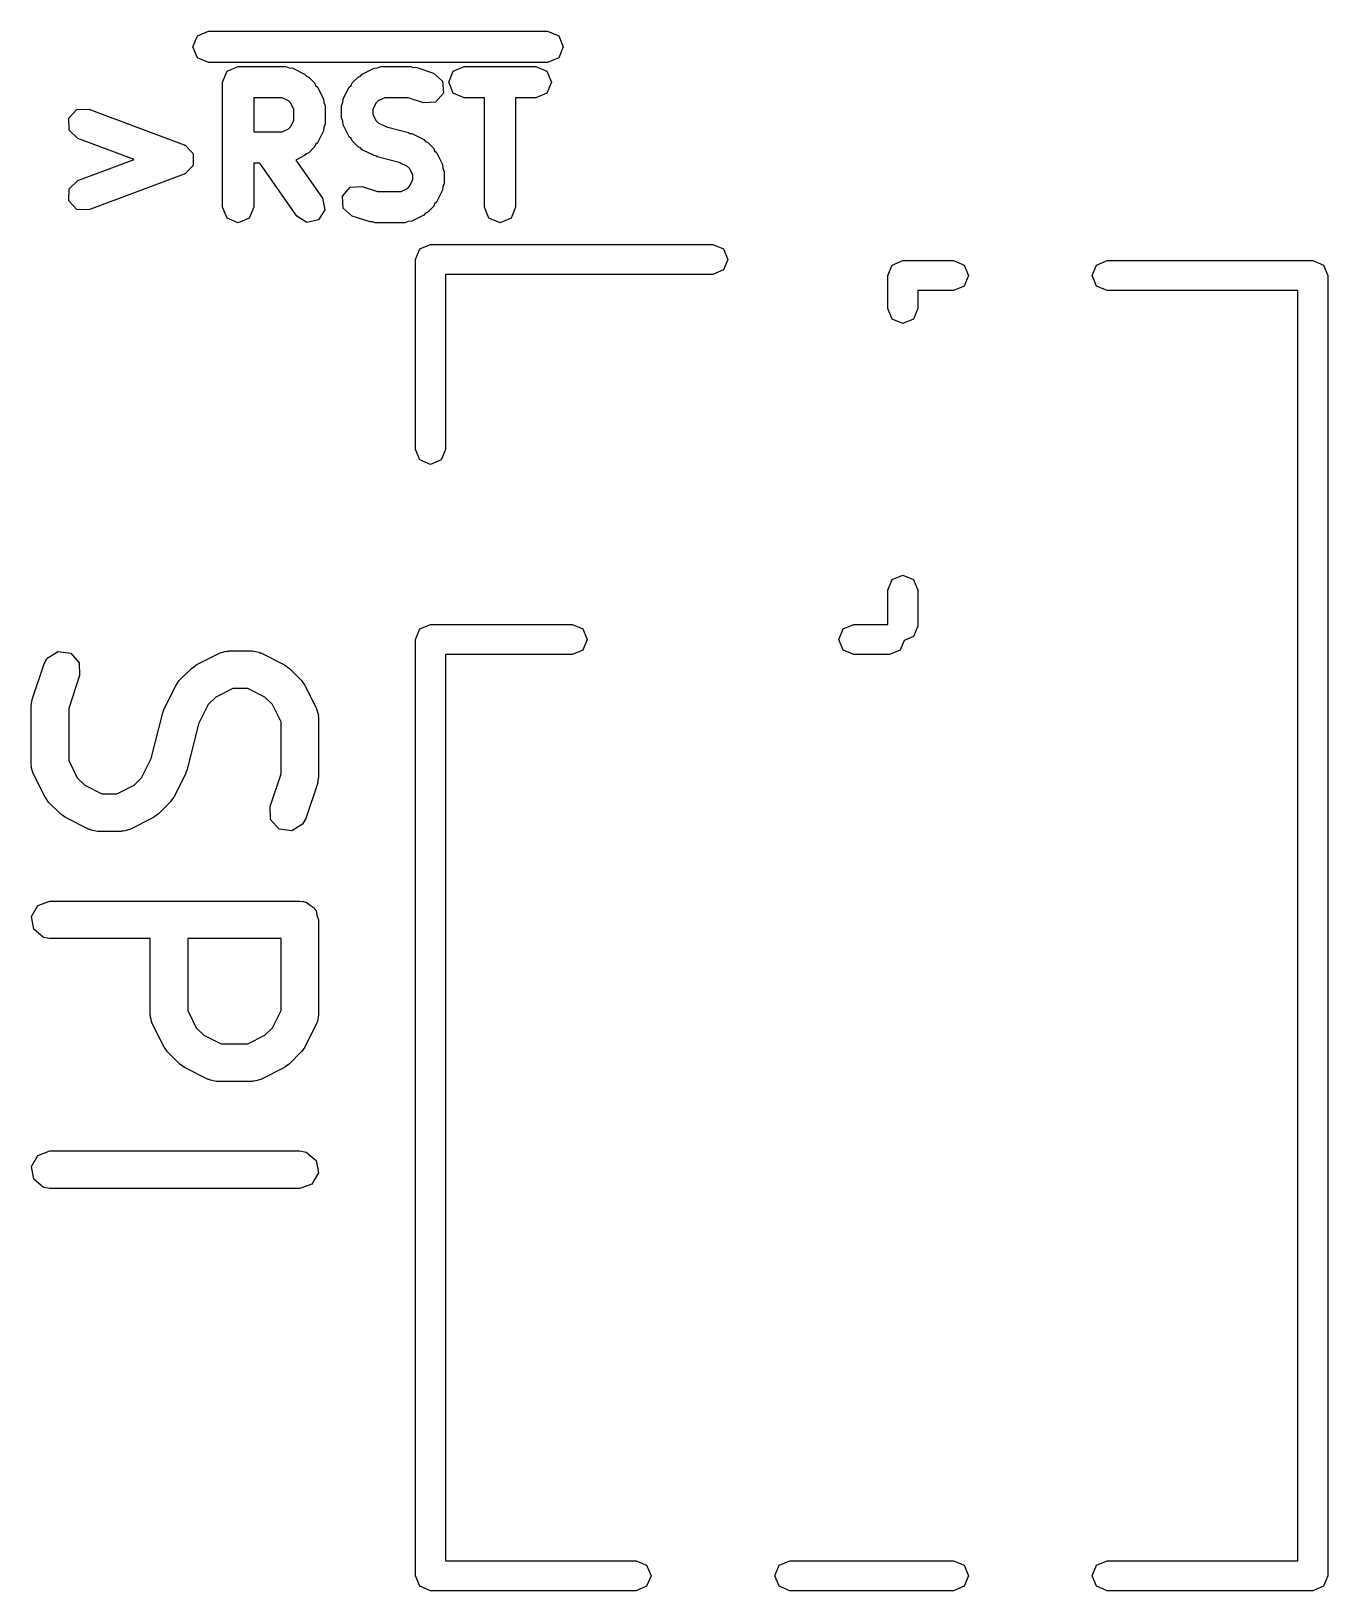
# Model space of a CAD drawing. Extents: x 83.3 to 116.7, y -116.7 to -83.4.
# Drawn here: x 83.27 to 88.46, y -102.66 to -96.42 of the extents above; entities that cross this region are included whole.
import ezdxf

# ---------------------------------------------------------------- set-up
doc = ezdxf.new("R2010")
doc.units = 0
doc.layers.add('BLACK', color=7, linetype='CONTINUOUS')

msp = doc.modelspace()

# ---------------------------------------------------------------- linework, layer by layer
at = {"layer": 'BLACK', "linetype": 'CONTINUOUS'}
for p, q in [((83.9374, -96.4408), (83.9815, -96.4225)), ((83.9815, -96.4225), (85.3387, -96.4225)), ((85.3387, -96.4225), (85.3829, -96.4408)), ((83.919, -96.485), (83.9374, -96.4408)), ((83.9374, -96.5292), (83.919, -96.485)), ((85.3829, -96.4408), (85.4012, -96.485)), ((85.4012, -96.485), (85.3829, -96.5292)), ((83.9815, -96.5475), (83.9374, -96.5292)), ((85.3387, -96.5475), (83.9815, -96.5475)), ((85.3829, -96.5292), (85.3387, -96.5475)), ((84.0381, -96.6262), (84.0564, -96.582)), ((84.0564, -96.582), (84.1006, -96.5637)), ((84.1006, -96.5637), (84.2911, -96.5637)), ((84.2911, -96.5637), (84.3045, -96.5693)), ((84.3045, -96.5693), (84.319, -96.5703)), ((84.319, -96.5703), (84.3666, -96.5941)), ((84.3666, -96.5941), (84.3734, -96.6019)), ((84.3734, -96.6019), (84.3829, -96.6058)), ((84.3829, -96.6058), (84.4067, -96.6296)), ((84.5564, -96.6296), (84.5802, -96.6058)), ((84.5802, -96.6058), (84.5897, -96.6019)), ((84.5897, -96.6019), (84.5965, -96.5941)), ((84.5965, -96.5941), (84.6441, -96.5703)), ((84.6441, -96.5703), (84.6586, -96.5693)), ((84.6586, -96.5693), (84.672, -96.5637)), ((84.672, -96.5637), (84.7911, -96.5637)), ((84.7911, -96.5637), (84.8006, -96.5676)), ((84.8006, -96.5676), (84.8108, -96.5669)), ((84.8108, -96.5669), (84.8823, -96.5907)), ((84.8823, -96.5907), (84.9184, -96.6221)), ((84.9429, -96.6262), (84.9612, -96.582)), ((84.9612, -96.582), (85.0054, -96.5637)), ((85.0054, -96.5637), (85.2911, -96.5637)), ((85.2911, -96.5637), (85.3353, -96.582)), ((85.3353, -96.582), (85.3536, -96.6262)), ((84.0381, -97.1262), (84.0381, -96.6262)), ((84.4067, -96.6296), (84.4106, -96.6391)), ((84.4106, -96.6391), (84.4184, -96.6459)), ((84.4184, -96.6459), (84.4422, -96.6935)), ((84.5209, -96.6935), (84.5447, -96.6459)), ((84.5447, -96.6459), (84.5525, -96.6391)), ((84.5525, -96.6391), (84.5564, -96.6296)), ((84.9218, -96.6698), (84.8905, -96.7059)), ((84.9184, -96.6221), (84.9218, -96.6698)), ((84.9612, -96.6704), (84.9429, -96.6262)), ((85.0054, -96.6887), (84.9612, -96.6704)), ((85.3353, -96.6704), (85.2911, -96.6887)), ((85.3536, -96.6262), (85.3353, -96.6704)), ((83.423, -96.7709), (83.4557, -96.736)), ((83.4557, -96.736), (83.5035, -96.7343)), ((83.5035, -96.7343), (83.8844, -96.8772)), ((84.1631, -96.6887), (84.1631, -96.8256)), ((84.2763, -96.6887), (84.1631, -96.6887)), ((84.3017, -96.7014), (84.2763, -96.6887)), ((84.3111, -96.7108), (84.3017, -96.7014)), ((84.3238, -96.7362), (84.3111, -96.7108)), ((84.3238, -96.7781), (84.3238, -96.7362)), ((84.4422, -96.6935), (84.4432, -96.708)), ((84.4432, -96.708), (84.4488, -96.7214)), ((84.4488, -96.7214), (84.4488, -96.7929)), ((84.5143, -96.7214), (84.5199, -96.708)), ((84.5143, -96.769), (84.5143, -96.7214)), ((84.5199, -96.708), (84.5209, -96.6935)), ((84.652, -96.7108), (84.6393, -96.7362)), ((84.6393, -96.7362), (84.6393, -96.7543)), ((84.6614, -96.7014), (84.652, -96.7108)), ((84.6868, -96.6887), (84.6614, -96.7014)), ((84.7809, -96.6887), (84.6868, -96.6887)), ((84.8427, -96.7093), (84.7809, -96.6887)), ((84.8905, -96.7059), (84.8427, -96.7093)), ((85.0857, -96.6887), (85.0054, -96.6887)), ((85.0857, -97.1262), (85.0857, -96.6887)), ((85.2911, -96.6887), (85.2107, -96.6887)), ((85.2107, -96.6887), (85.2107, -97.1262)), ((83.4246, -96.8187), (83.423, -96.7709)), ((84.3017, -96.8129), (84.3111, -96.8035)), ((84.3111, -96.8035), (84.3238, -96.7781)), ((84.4488, -96.7929), (84.4432, -96.8063)), ((84.5199, -96.7825), (84.5143, -96.769)), ((84.5209, -96.797), (84.5199, -96.7825)), ((84.5447, -96.8446), (84.5209, -96.797)), ((84.6393, -96.7543), (84.652, -96.7796)), ((84.652, -96.7796), (84.6614, -96.7891)), ((84.6614, -96.7891), (84.6938, -96.8053)), ((84.6938, -96.8053), (84.7824, -96.8275)), ((83.4596, -96.8514), (83.4246, -96.8187)), ((83.6845, -96.9357), (83.4596, -96.8514)), ((84.1631, -96.8256), (84.2763, -96.8256)), ((84.2763, -96.8256), (84.3017, -96.8129)), ((84.4422, -96.8208), (84.4184, -96.8684)), ((84.4432, -96.8063), (84.4422, -96.8208)), ((84.5525, -96.8514), (84.5447, -96.8446)), ((84.5564, -96.8609), (84.5525, -96.8514)), ((84.5802, -96.8847), (84.5564, -96.8609)), ((84.7824, -96.8275), (84.7881, -96.8317)), ((84.7881, -96.8317), (84.7952, -96.8322)), ((84.7952, -96.8322), (84.8428, -96.856)), ((84.8428, -96.856), (84.8496, -96.8638)), ((84.8496, -96.8638), (84.8591, -96.8677)), ((84.8591, -96.8677), (84.8829, -96.8915)), ((83.8844, -96.8772), (83.8861, -96.8787)), ((83.8861, -96.8787), (83.8884, -96.8788)), ((83.8884, -96.8788), (83.9034, -96.8949)), ((83.9034, -96.8949), (83.9194, -96.9099)), ((83.9194, -96.9099), (83.9195, -96.9121)), ((83.9195, -96.9121), (83.921, -96.9138)), ((83.921, -96.9138), (83.9203, -96.9357)), ((84.3666, -96.9202), (84.3309, -96.9381)), ((84.3734, -96.9124), (84.3666, -96.9202)), ((84.3829, -96.9085), (84.3734, -96.9124)), ((84.4067, -96.8847), (84.3829, -96.9085)), ((84.4106, -96.8752), (84.4067, -96.8847)), ((84.4184, -96.8684), (84.4106, -96.8752)), ((84.5897, -96.8886), (84.5802, -96.8847)), ((84.5965, -96.8964), (84.5897, -96.8886)), ((84.6441, -96.9202), (84.5965, -96.8964)), ((84.6512, -96.9207), (84.6441, -96.9202)), ((84.6569, -96.9249), (84.6512, -96.9207)), ((84.7454, -96.9471), (84.6569, -96.9249)), ((84.8829, -96.8915), (84.8868, -96.901)), ((84.8868, -96.901), (84.8946, -96.9078)), ((84.8946, -96.9078), (84.9184, -96.9554)), ((83.4596, -97.02), (83.6845, -96.9357)), ((83.8861, -96.9927), (83.8844, -96.9942)), ((83.8884, -96.9926), (83.8861, -96.9927)), ((83.9034, -96.9766), (83.8884, -96.9926)), ((83.9194, -96.9616), (83.9034, -96.9766)), ((83.9195, -96.9593), (83.9194, -96.9616)), ((83.921, -96.9577), (83.9195, -96.9593)), ((83.9203, -96.9357), (83.921, -96.9577)), ((84.1871, -96.9506), (84.1631, -96.9506)), ((84.1631, -96.9506), (84.1631, -97.1262)), ((84.3351, -97.162), (84.1871, -96.9506)), ((84.3309, -96.9381), (84.4375, -97.0903)), ((84.7779, -96.9633), (84.7454, -96.9471)), ((84.7873, -96.9727), (84.7779, -96.9633)), ((84.8, -96.9981), (84.7873, -96.9727)), ((84.9184, -96.9554), (84.9194, -96.9699)), ((84.9194, -96.9699), (84.925, -96.9833)), ((84.925, -96.9833), (84.925, -97.031)), ((83.423, -97.1005), (83.4246, -97.0527)), ((83.4246, -97.0527), (83.4596, -97.02)), ((83.8844, -96.9942), (83.5035, -97.1371)), ((84.5175, -97.0826), (84.5488, -97.0465)), ((84.5488, -97.0465), (84.5965, -97.0431)), ((84.5965, -97.0431), (84.6584, -97.0637)), ((84.7525, -97.0637), (84.7779, -97.051)), ((84.7779, -97.051), (84.7873, -97.0415)), ((84.7873, -97.0415), (84.8, -97.0162)), ((84.8, -97.0162), (84.8, -96.9981)), ((84.9194, -97.0444), (84.9184, -97.0589)), ((84.925, -97.031), (84.9194, -97.0444)), ((83.4557, -97.1355), (83.423, -97.1005)), ((84.4375, -97.0903), (84.4479, -97.1371)), ((84.5209, -97.1303), (84.5175, -97.0826)), ((84.6584, -97.0637), (84.7525, -97.0637)), ((84.8868, -97.1133), (84.8829, -97.1228)), ((84.8946, -97.1065), (84.8868, -97.1133)), ((84.9184, -97.0589), (84.8946, -97.1065)), ((83.5035, -97.1371), (83.4557, -97.1355)), ((84.0564, -97.1704), (84.0381, -97.1262)), ((84.1006, -97.1887), (84.0564, -97.1704)), ((84.1448, -97.1704), (84.1006, -97.1887)), ((84.1631, -97.1262), (84.1448, -97.1704)), ((84.3754, -97.1877), (84.3351, -97.162)), ((84.4222, -97.1774), (84.3754, -97.1877)), ((84.4479, -97.1371), (84.4222, -97.1774)), ((84.557, -97.1617), (84.5209, -97.1303)), ((84.6285, -97.1855), (84.557, -97.1617)), ((84.8428, -97.1583), (84.7952, -97.1821)), ((84.8496, -97.1505), (84.8428, -97.1583)), ((84.8591, -97.1466), (84.8496, -97.1505)), ((84.8829, -97.1228), (84.8591, -97.1466)), ((85.104, -97.1704), (85.0857, -97.1262)), ((85.1482, -97.1887), (85.104, -97.1704)), ((85.1924, -97.1704), (85.1482, -97.1887)), ((85.2107, -97.1262), (85.1924, -97.1704)), ((84.6387, -97.1848), (84.6285, -97.1855)), ((84.6482, -97.1887), (84.6387, -97.1848)), ((84.7673, -97.1887), (84.6482, -97.1887)), ((84.7807, -97.1831), (84.7673, -97.1887)), ((84.7952, -97.1821), (84.7807, -97.1831)), ((84.81, -97.335), (84.8276, -97.2926)), ((84.8276, -97.2926), (84.87, -97.275)), ((84.87, -97.275), (86, -97.275)), ((86, -97.275), (86.0424, -97.2926)), ((86.0424, -97.2926), (86.06, -97.335)), ((84.81, -98.095), (84.81, -97.335)), ((86.06, -97.335), (86.0424, -97.3774)), ((86.7, -97.4), (86.7176, -97.3576)), ((86.7176, -97.3576), (86.76, -97.34)), ((86.76, -97.34), (86.9625, -97.34)), ((86.9625, -97.34), (87.0049, -97.3576)), ((87.0049, -97.3576), (87.0225, -97.4)), ((87.5175, -97.4), (87.5351, -97.3576)), ((87.5351, -97.3576), (87.5775, -97.34)), ((87.5775, -97.34), (88.4, -97.34)), ((88.4, -97.34), (88.4424, -97.3576)), ((88.4424, -97.3576), (88.46, -97.4)), ((86, -97.395), (84.93, -97.395)), ((84.93, -97.395), (84.93, -98.095)), ((86.0424, -97.3774), (86, -97.395)), ((86.7, -97.5315), (86.7, -97.4)), ((87.0225, -97.4), (87.0049, -97.4424)), ((87.5351, -97.4424), (87.5175, -97.4)), ((88.46, -97.4), (88.46, -102.6)), ((86.9625, -97.46), (86.82, -97.46)), ((86.82, -97.46), (86.82, -97.5315)), ((87.0049, -97.4424), (86.9625, -97.46)), ((87.5775, -97.46), (87.5351, -97.4424)), ((88.34, -97.46), (87.5775, -97.46)), ((88.34, -102.54), (88.34, -97.46)), ((86.7176, -97.574), (86.7, -97.5315)), ((86.82, -97.5315), (86.8024, -97.574)), ((86.76, -97.5915), (86.7176, -97.574)), ((86.8024, -97.574), (86.76, -97.5915)), ((84.8276, -98.1374), (84.81, -98.095)), ((84.93, -98.095), (84.9124, -98.1374)), ((84.87, -98.155), (84.8276, -98.1374)), ((84.9124, -98.1374), (84.87, -98.155)), ((86.7176, -98.616), (86.76, -98.5985)), ((86.76, -98.5985), (86.8024, -98.616)), ((86.7, -98.6585), (86.7176, -98.616)), ((86.7, -98.795), (86.7, -98.6585)), ((86.8024, -98.616), (86.82, -98.6585)), ((86.82, -98.6585), (86.82, -98.8015)), ((84.8276, -98.8126), (84.87, -98.795)), ((84.87, -98.795), (85.4365, -98.795)), ((85.4365, -98.795), (85.479, -98.8126)), ((86.521, -98.8126), (86.5635, -98.795)), ((86.5635, -98.795), (86.7, -98.795)), ((86.82, -98.8015), (86.8024, -98.844)), ((84.81, -98.855), (84.8276, -98.8126)), ((84.81, -102.6), (84.81, -98.855)), ((85.479, -98.8126), (85.4965, -98.855)), ((85.4965, -98.855), (85.479, -98.8974)), ((86.5035, -98.855), (86.521, -98.8126)), ((86.521, -98.8974), (86.5035, -98.855)), ((86.7646, -98.8596), (86.749, -98.8974)), ((86.8024, -98.844), (86.7646, -98.8596)), ((83.3365, -98.9296), (83.3802, -98.9027)), ((83.3802, -98.9027), (83.4309, -98.9102)), ((83.4309, -98.9102), (83.465, -98.9486)), ((83.9331, -98.9567), (84.0284, -98.9091)), ((84.0284, -98.9091), (84.0533, -98.9017)), ((84.0533, -98.9017), (84.0577, -98.9027)), ((84.0577, -98.9027), (84.0619, -98.9012)), ((84.0619, -98.9012), (84.1571, -98.9012)), ((84.1571, -98.9012), (84.1828, -98.9057)), ((84.1828, -98.9057), (84.1862, -98.9086)), ((84.1862, -98.9086), (84.1907, -98.9091)), ((84.1907, -98.9091), (84.2859, -98.9567)), ((85.4365, -98.915), (84.93, -98.915)), ((84.93, -98.915), (84.93, -102.54)), ((85.479, -98.8974), (85.4365, -98.915)), ((86.5635, -98.915), (86.521, -98.8974)), ((86.7065, -98.915), (86.5635, -98.915)), ((86.749, -98.8974), (86.7065, -98.915)), ((83.2765, -99.0953), (83.3241, -98.9525)), ((83.3241, -98.9525), (83.3365, -98.9296)), ((83.465, -98.9486), (83.4664, -98.9999)), ((83.866, -99.0184), (83.9136, -98.9708)), ((83.9136, -98.9708), (83.932, -98.9579)), ((83.932, -98.9579), (83.9331, -98.9567)), ((84.2859, -98.9567), (84.3039, -98.9701)), ((84.3039, -98.9701), (84.3054, -98.9708)), ((84.3054, -98.9708), (84.353, -99.0184)), ((83.4664, -98.9999), (83.4226, -99.1312)), ((83.8043, -99.1331), (83.852, -99.0379)), ((83.852, -99.0379), (83.8653, -99.0199)), ((83.8653, -99.0199), (83.866, -99.0184)), ((84.0796, -99.0512), (84.0111, -99.0854)), ((84.1394, -99.0512), (84.0796, -99.0512)), ((84.208, -99.0854), (84.1394, -99.0512)), ((84.353, -99.0184), (84.3659, -99.0368)), ((84.3659, -99.0368), (84.3671, -99.0379)), ((84.3671, -99.0379), (84.4147, -99.1331)), ((83.2726, -99.119), (83.2765, -99.097)), ((83.2765, -99.097), (83.2765, -99.0953)), ((84.0111, -99.0854), (83.9807, -99.1159)), ((84.2384, -99.1159), (84.208, -99.0854)), ((83.2726, -99.3571), (83.2726, -99.119)), ((83.4226, -99.1312), (83.4226, -99.3394)), ((83.753, -99.331), (83.7987, -99.1485)), ((83.7987, -99.1485), (83.8039, -99.1367)), ((83.8039, -99.1367), (83.8043, -99.1331)), ((83.9807, -99.1159), (83.9422, -99.1928)), ((84.2726, -99.1844), (84.2384, -99.1159)), ((84.4147, -99.1331), (84.4221, -99.1581)), ((84.4221, -99.1581), (84.4211, -99.1625)), ((84.4211, -99.1625), (84.4226, -99.1667)), ((84.4226, -99.1667), (84.4226, -99.4048)), ((83.9422, -99.1928), (83.8966, -99.3753)), ((84.2726, -99.3926), (84.2726, -99.1844)), ((83.2742, -99.3614), (83.2726, -99.3571)), ((83.2731, -99.3657), (83.2742, -99.3614)), ((83.4226, -99.3394), (83.4569, -99.408)), ((83.7146, -99.408), (83.753, -99.331)), ((83.2805, -99.3907), (83.2731, -99.3657)), ((83.3282, -99.4859), (83.2805, -99.3907)), ((83.4569, -99.408), (83.4873, -99.4384)), ((83.6841, -99.4384), (83.7146, -99.408)), ((83.8909, -99.3907), (83.8433, -99.4859)), ((83.8913, -99.3872), (83.8909, -99.3907)), ((83.8966, -99.3753), (83.8913, -99.3872)), ((84.2288, -99.5239), (84.2726, -99.3926)), ((84.4226, -99.4048), (84.4187, -99.4268)), ((83.3293, -99.487), (83.3282, -99.4859)), ((83.3422, -99.5054), (83.3293, -99.487)), ((83.4873, -99.4384), (83.5558, -99.4726)), ((83.5558, -99.4726), (83.6156, -99.4726)), ((83.6156, -99.4726), (83.6841, -99.4384)), ((83.8433, -99.4859), (83.8299, -99.5039)), ((84.4188, -99.4285), (84.3712, -99.5713)), ((84.4187, -99.4268), (84.4188, -99.4285)), ((83.3898, -99.553), (83.3422, -99.5054)), ((83.8292, -99.5054), (83.7816, -99.553)), ((83.8299, -99.5039), (83.8292, -99.5054)), ((84.2302, -99.5752), (84.2288, -99.5239)), ((83.3913, -99.5537), (83.3898, -99.553)), ((83.4093, -99.5671), (83.3913, -99.5537)), ((83.5046, -99.6147), (83.4093, -99.5671)), ((83.7621, -99.5671), (83.6669, -99.6147)), ((83.7632, -99.5659), (83.7621, -99.5671)), ((83.7816, -99.553), (83.7632, -99.5659)), ((84.2643, -99.6136), (84.2302, -99.5752)), ((84.3587, -99.5942), (84.315, -99.6211)), ((84.3712, -99.5713), (84.3587, -99.5942)), ((83.509, -99.6152), (83.5046, -99.6147)), ((83.5124, -99.6181), (83.509, -99.6152)), ((83.5381, -99.6226), (83.5124, -99.6181)), ((83.6333, -99.6226), (83.5381, -99.6226)), ((83.6375, -99.6211), (83.6333, -99.6226)), ((83.6419, -99.6221), (83.6375, -99.6211)), ((83.6669, -99.6147), (83.6419, -99.6221)), ((84.315, -99.6211), (84.2643, -99.6136)), ((83.2738, -99.9632), (83.2994, -99.9187)), ((83.2994, -99.9187), (83.3476, -99.9012)), ((83.3476, -99.9012), (84.3476, -99.9012)), ((84.3476, -99.9012), (84.3574, -99.9029)), ((84.3574, -99.9029), (84.3606, -99.9023)), ((84.3606, -99.9023), (84.3635, -99.904)), ((84.3635, -99.904), (84.3733, -99.9057)), ((84.3733, -99.9057), (84.3882, -99.9182)), ((84.3882, -99.9182), (84.4051, -99.928)), ((83.2827, -100.014), (83.2738, -99.9632)), ((84.4051, -99.928), (84.4074, -99.9343)), ((84.4074, -99.9343), (84.4126, -99.9387)), ((84.4126, -99.9387), (84.416, -99.9579)), ((84.416, -99.9579), (84.4226, -99.9762)), ((84.4226, -99.9762), (84.4226, -100.357)), ((83.322, -100.047), (83.2827, -100.014)), ((83.3476, -100.051), (83.322, -100.047)), ((83.7488, -100.051), (83.3476, -100.051)), ((83.7488, -100.357), (83.7488, -100.051)), ((83.8988, -100.051), (83.8988, -100.339)), ((84.2726, -100.051), (83.8988, -100.051)), ((84.2726, -100.339), (84.2726, -100.051)), ((83.7503, -100.361), (83.7488, -100.357)), ((83.7493, -100.366), (83.7503, -100.361)), ((83.8988, -100.339), (83.9331, -100.408)), ((84.2384, -100.408), (84.2726, -100.339)), ((84.4226, -100.357), (84.4181, -100.383)), ((83.7567, -100.391), (83.7493, -100.366)), ((83.8043, -100.486), (83.7567, -100.391)), ((83.9331, -100.408), (83.9635, -100.438)), ((84.208, -100.438), (84.2384, -100.408)), ((84.4147, -100.391), (84.3671, -100.486)), ((84.4152, -100.386), (84.4147, -100.391)), ((84.4181, -100.383), (84.4152, -100.386)), ((83.8055, -100.487), (83.8043, -100.486)), ((83.9635, -100.438), (84.032, -100.473)), ((84.032, -100.473), (84.1394, -100.473)), ((84.1394, -100.473), (84.208, -100.438)), ((84.3671, -100.486), (84.3537, -100.504)), ((83.8184, -100.505), (83.8055, -100.487)), ((83.866, -100.553), (83.8184, -100.505)), ((84.353, -100.505), (84.3054, -100.553)), ((84.3537, -100.504), (84.353, -100.505)), ((83.8675, -100.554), (83.866, -100.553)), ((83.8855, -100.567), (83.8675, -100.554)), ((83.9807, -100.615), (83.8855, -100.567)), ((84.2859, -100.567), (84.1907, -100.615)), ((84.287, -100.566), (84.2859, -100.567)), ((84.3054, -100.553), (84.287, -100.566)), ((83.9852, -100.615), (83.9807, -100.615)), ((83.9886, -100.618), (83.9852, -100.615)), ((84.0143, -100.623), (83.9886, -100.618)), ((84.1571, -100.623), (84.0143, -100.623)), ((84.1614, -100.621), (84.1571, -100.623)), ((84.1657, -100.622), (84.1614, -100.621)), ((84.1907, -100.615), (84.1657, -100.622)), ((83.2738, -100.963), (83.2994, -100.919)), ((83.2994, -100.919), (83.3476, -100.901)), ((83.3476, -100.901), (84.3476, -100.901)), ((84.3476, -100.901), (84.3733, -100.906)), ((84.3733, -100.906), (84.4126, -100.939)), ((83.2827, -101.014), (83.2738, -100.963)), ((84.4126, -100.939), (84.4215, -100.989)), ((83.322, -101.047), (83.2827, -101.014)), ((83.3476, -101.051), (83.322, -101.047)), ((84.3958, -101.034), (84.3476, -101.051)), ((84.4215, -100.989), (84.3958, -101.034)), ((84.3476, -101.051), (83.3476, -101.051)), ((84.93, -102.54), (85.6925, -102.54)), ((85.6925, -102.54), (85.7349, -102.558)), ((86.2651, -102.558), (86.3075, -102.54)), ((86.3075, -102.54), (86.9625, -102.54)), ((86.9625, -102.54), (87.0049, -102.558)), ((87.5351, -102.558), (87.5775, -102.54)), ((87.5775, -102.54), (88.34, -102.54)), ((84.8276, -102.642), (84.81, -102.6)), ((85.7349, -102.558), (85.7525, -102.6)), ((85.7525, -102.6), (85.7349, -102.642)), ((86.2475, -102.6), (86.2651, -102.558)), ((86.2651, -102.642), (86.2475, -102.6)), ((87.0049, -102.558), (87.0225, -102.6)), ((87.0225, -102.6), (87.0049, -102.642)), ((87.5175, -102.6), (87.5351, -102.558)), ((87.5351, -102.642), (87.5175, -102.6)), ((88.46, -102.6), (88.4424, -102.642)), ((84.87, -102.66), (84.8276, -102.642)), ((85.6925, -102.66), (84.87, -102.66)), ((85.7349, -102.642), (85.6925, -102.66)), ((86.3075, -102.66), (86.2651, -102.642)), ((86.9625, -102.66), (86.3075, -102.66)), ((87.0049, -102.642), (86.9625, -102.66)), ((87.5775, -102.66), (87.5351, -102.642)), ((88.4, -102.66), (87.5775, -102.66)), ((88.4424, -102.642), (88.4, -102.66))]:
    msp.add_line(p, q, dxfattribs=at)

doc.saveas('drawing.dxf')
